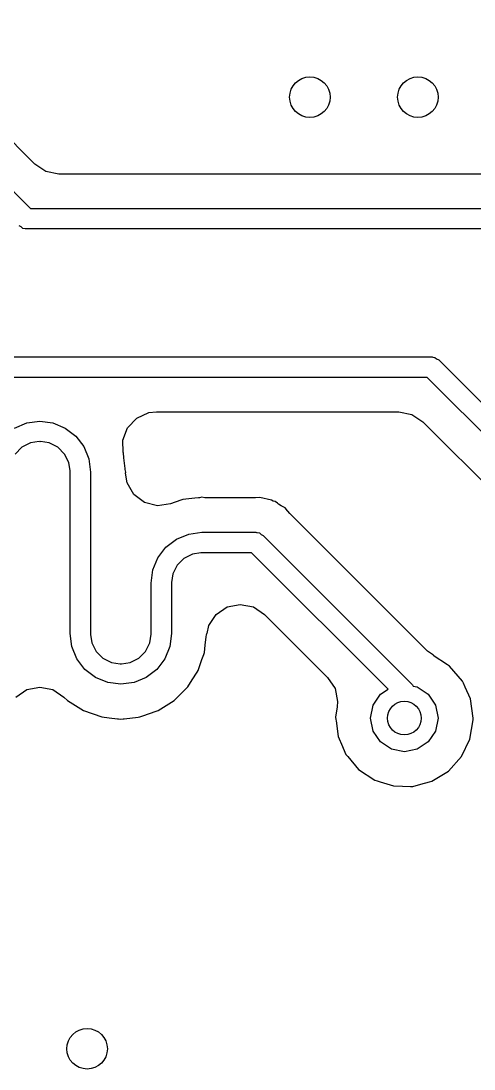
# Model space of a CAD drawing. Extents: x 0.99 to 4.24, y -7.27 to -4.02.
# Drawn here: x 2.7032 to 2.8353, y -4.8976 to -4.5919 of the extents above; entities that cross this region are included whole.
import ezdxf

# ---------------------------------------------------------------- set-up
doc = ezdxf.new("R2010")
doc.units = 0
doc.header["$MEASUREMENT"] = 0
doc.layers.add('BLACK', color=7, linetype='CONTINUOUS')

msp = doc.modelspace()

# ---------------------------------------------------------------- linework, layer by layer
at = {"layer": 'BLACK', "linetype": 'CONTINUOUS'}
for p, q in [((2.62505, -4.56569), (2.70597, -4.64661)), ((2.7072, -4.63367), (2.63798, -4.56445)), ((2.71043, -4.63583), (2.7072, -4.63367)), ((2.71424, -4.63659), (2.71043, -4.63583)), ((2.83758, -4.63659), (2.71424, -4.63659)), ((2.70597, -4.64661), (2.83858, -4.64661)), ((2.7032, -4.652), (2.7026, -4.65173)), ((2.7037, -4.65243), (2.7032, -4.652)), ((2.70434, -4.65254), (2.7037, -4.65243)), ((2.70446, -4.65259), (2.70434, -4.65254)), ((2.70454, -4.65257), (2.70446, -4.65259)), ((2.70472, -4.65261), (2.70454, -4.65257)), ((2.83734, -4.65261), (2.70472, -4.65261)), ((2.68234, -4.68991), (2.82283, -4.68991)), ((2.82283, -4.68991), (2.82302, -4.68995)), ((2.82302, -4.68995), (2.8231, -4.68992)), ((2.8231, -4.68992), (2.82322, -4.68998)), ((2.82322, -4.68998), (2.82386, -4.69009)), ((2.82386, -4.69009), (2.82436, -4.69052)), ((2.82436, -4.69052), (2.82496, -4.69079)), ((2.82496, -4.69079), (2.87811, -4.74394)), ((2.82159, -4.69591), (2.6811, -4.69591)), ((2.87298, -4.74731), (2.82159, -4.69591)), ((2.73694, -4.70777), (2.74049, -4.70618)), ((2.74049, -4.70618), (2.74271, -4.70593)), ((2.74271, -4.70593), (2.81332, -4.70593)), ((2.81332, -4.70593), (2.81713, -4.70669)), ((2.81713, -4.70669), (2.82036, -4.70885)), ((2.70126, -4.71068), (2.70483, -4.7092)), ((2.70483, -4.7092), (2.70866, -4.70869)), ((2.70866, -4.70869), (2.70866, -4.70869)), ((2.70866, -4.70869), (2.71249, -4.7092)), ((2.71249, -4.7092), (2.71607, -4.71068)), ((2.71607, -4.71068), (2.71913, -4.71303)), ((2.73289, -4.71422), (2.73427, -4.71059)), ((2.73427, -4.71059), (2.73694, -4.70777)), ((2.82036, -4.70885), (2.86005, -4.74854)), ((2.71913, -4.71303), (2.72149, -4.7161)), ((2.70342, -4.71629), (2.70144, -4.71826)), ((2.7059, -4.71502), (2.70342, -4.71629)), ((2.70843, -4.71462), (2.7059, -4.71502)), ((2.70866, -4.71469), (2.70843, -4.71462)), ((2.70889, -4.71462), (2.70866, -4.71469)), ((2.71142, -4.71502), (2.70889, -4.71462)), ((2.7139, -4.71629), (2.71142, -4.71502)), ((2.71588, -4.71826), (2.7139, -4.71629)), ((2.72149, -4.7161), (2.72297, -4.71967)), ((2.73299, -4.71785), (2.73289, -4.71422)), ((2.71714, -4.72075), (2.71588, -4.71826)), ((2.72297, -4.71967), (2.72347, -4.7235)), ((2.73302, -4.71795), (2.73299, -4.71785)), ((2.73318, -4.71937), (2.73302, -4.71795)), ((2.73353, -4.72249), (2.73318, -4.71937)), ((2.71753, -4.72318), (2.71714, -4.72075)), ((2.73354, -4.72255), (2.73353, -4.72249)), ((2.73354, -4.72256), (2.73354, -4.72255)), ((2.73357, -4.7228), (2.73354, -4.72256)), ((2.73369, -4.72351), (2.73357, -4.7228)), ((2.71747, -4.7235), (2.71753, -4.72318)), ((2.71747, -4.72351), (2.71747, -4.7235)), ((2.71747, -4.77059), (2.71747, -4.72351)), ((2.71747, -4.72351), (2.71747, -4.72351)), ((2.71747, -4.72351), (2.71747, -4.72351)), ((2.72347, -4.7235), (2.72347, -4.7235)), ((2.72347, -4.7235), (2.72347, -4.72351)), ((2.72347, -4.72351), (2.72347, -4.77059)), ((2.73363, -4.72388), (2.73369, -4.72351)), ((2.7341, -4.72668), (2.73363, -4.72388)), ((2.73608, -4.73002), (2.7341, -4.72668)), ((2.73918, -4.73236), (2.73608, -4.73002)), ((2.74982, -4.73173), (2.74679, -4.73279)), ((2.75035, -4.73154), (2.74982, -4.73173)), ((2.74982, -4.73173), (2.74982, -4.73173)), ((2.75385, -4.73115), (2.75035, -4.73154)), ((2.75491, -4.73103), (2.75385, -4.73115)), ((2.75494, -4.73103), (2.75491, -4.73103)), ((2.75495, -4.73103), (2.75494, -4.73103)), ((2.75522, -4.731), (2.75495, -4.73103)), ((2.75591, -4.73087), (2.75522, -4.731)), ((2.75676, -4.73103), (2.75591, -4.73087)), ((2.75735, -4.73103), (2.75676, -4.73103)), ((2.75792, -4.73107), (2.75735, -4.73103)), ((2.77065, -4.73107), (2.75792, -4.73107)), ((2.77152, -4.73104), (2.77065, -4.73107)), ((2.77281, -4.73092), (2.77152, -4.73104)), ((2.77405, -4.73126), (2.77281, -4.73092)), ((2.7749, -4.73145), (2.77405, -4.73126)), ((2.77618, -4.73167), (2.7749, -4.73145)), ((2.77668, -4.73196), (2.77618, -4.73167)), ((2.77724, -4.73211), (2.77668, -4.73196)), ((2.77795, -4.73261), (2.77724, -4.73211)), ((2.74294, -4.73333), (2.73918, -4.73236)), ((2.74679, -4.73279), (2.74294, -4.73333)), ((2.7783, -4.73285), (2.77795, -4.73261)), ((2.77795, -4.73261), (2.77795, -4.73261)), ((2.77903, -4.73332), (2.7783, -4.73285)), ((2.78015, -4.73397), (2.77903, -4.73332)), ((2.78091, -4.73487), (2.78015, -4.73397)), ((2.78098, -4.73496), (2.78091, -4.73487)), ((2.78157, -4.7356), (2.78098, -4.73496)), ((2.82169, -4.77571), (2.78157, -4.7356)), ((2.75207, -4.7416), (2.75591, -4.74109)), ((2.75591, -4.74109), (2.77165, -4.74109)), ((2.77165, -4.74109), (2.77184, -4.74113)), ((2.77184, -4.74113), (2.77192, -4.74111)), ((2.77192, -4.74111), (2.77203, -4.74116)), ((2.77203, -4.74116), (2.77268, -4.74128)), ((2.77268, -4.74128), (2.77318, -4.7417)), ((2.74543, -4.74543), (2.7485, -4.74308)), ((2.7485, -4.74308), (2.75207, -4.7416)), ((2.77318, -4.7417), (2.77377, -4.74197)), ((2.77377, -4.74197), (2.81708, -4.78528)), ((2.74308, -4.7485), (2.74543, -4.74543)), ((2.75315, -4.74742), (2.75066, -4.74869)), ((2.75558, -4.74704), (2.75315, -4.74742)), ((2.75591, -4.74709), (2.75558, -4.74704)), ((2.77041, -4.74709), (2.75591, -4.74709)), ((2.81018, -4.78686), (2.77041, -4.74709)), ((2.7416, -4.75207), (2.74308, -4.7485)), ((2.75066, -4.74869), (2.74869, -4.75066)), ((2.74109, -4.75591), (2.7416, -4.75207)), ((2.74742, -4.75315), (2.74702, -4.75568)), ((2.74869, -4.75066), (2.74742, -4.75315)), ((2.74109, -4.77059), (2.74109, -4.75591)), ((2.74702, -4.75568), (2.74709, -4.75591)), ((2.74709, -4.75591), (2.74709, -4.77059)), ((2.76331, -4.76286), (2.76712, -4.7621)), ((2.76712, -4.7621), (2.77093, -4.76286)), ((2.75792, -4.76825), (2.76008, -4.76502)), ((2.76008, -4.76502), (2.76331, -4.76286)), ((2.77093, -4.76286), (2.77417, -4.76502)), ((2.77417, -4.76502), (2.79257, -4.78342)), ((2.75745, -4.77061), (2.75792, -4.76825)), ((2.71798, -4.77442), (2.71747, -4.77059)), ((2.71747, -4.77059), (2.71747, -4.77059)), ((2.72347, -4.77059), (2.72341, -4.77092)), ((2.72341, -4.77092), (2.7238, -4.77335)), ((2.72347, -4.77059), (2.72347, -4.77059)), ((2.72347, -4.77059), (2.72347, -4.77059)), ((2.72347, -4.77059), (2.72347, -4.77059)), ((2.74077, -4.77335), (2.74117, -4.77081)), ((2.74117, -4.77081), (2.74109, -4.77059)), ((2.74109, -4.77059), (2.74109, -4.77059)), ((2.74109, -4.77059), (2.74109, -4.77059)), ((2.74709, -4.77062), (2.74659, -4.77442)), ((2.74709, -4.77059), (2.74709, -4.77062)), ((2.75689, -4.77398), (2.75716, -4.77161)), ((2.75716, -4.77161), (2.75724, -4.77099)), ((2.75724, -4.77099), (2.75731, -4.77059)), ((2.75731, -4.77059), (2.75745, -4.77061)), ((2.71946, -4.778), (2.71798, -4.77442)), ((2.7238, -4.77335), (2.72507, -4.77583)), ((2.7395, -4.77583), (2.74077, -4.77335)), ((2.74659, -4.77442), (2.74511, -4.77799)), ((2.75664, -4.77615), (2.75689, -4.77398)), ((2.72181, -4.78106), (2.71946, -4.778)), ((2.72507, -4.77583), (2.72704, -4.77781)), ((2.72704, -4.77781), (2.72953, -4.77907)), ((2.73504, -4.77907), (2.73753, -4.77781)), ((2.73753, -4.77781), (2.7395, -4.77583)), ((2.74511, -4.77799), (2.74276, -4.78106)), ((2.75592, -4.77821), (2.75646, -4.77668)), ((2.75646, -4.77668), (2.75664, -4.77615)), ((2.75646, -4.77668), (2.75646, -4.77668)), ((2.82345, -4.77695), (2.82169, -4.77571)), ((2.82338, -4.77706), (2.82345, -4.77695)), ((2.82756, -4.77977), (2.82338, -4.77706)), ((2.72488, -4.78342), (2.72181, -4.78106)), ((2.72953, -4.77907), (2.73205, -4.77947)), ((2.73205, -4.77947), (2.73228, -4.7794)), ((2.73228, -4.7794), (2.73251, -4.77947)), ((2.73251, -4.77947), (2.73504, -4.77907)), ((2.74276, -4.78106), (2.73969, -4.78342)), ((2.7548, -4.78143), (2.75592, -4.77821)), ((2.82815, -4.78015), (2.82756, -4.77977)), ((2.82756, -4.77977), (2.82756, -4.77977)), ((2.83187, -4.78446), (2.82815, -4.78015)), ((2.72845, -4.7849), (2.72488, -4.78342)), ((2.73969, -4.78342), (2.73612, -4.7849)), ((2.75309, -4.78414), (2.7545, -4.7819)), ((2.7545, -4.7819), (2.7548, -4.78143)), ((2.7545, -4.7819), (2.7545, -4.7819)), ((2.79257, -4.78342), (2.79473, -4.78665)), ((2.70162, -4.78913), (2.70485, -4.78697)), ((2.70485, -4.78697), (2.70866, -4.78621)), ((2.70866, -4.78621), (2.71247, -4.78697)), ((2.71247, -4.78697), (2.7157, -4.78913)), ((2.73228, -4.7854), (2.72845, -4.7849)), ((2.73612, -4.7849), (2.73228, -4.7854)), ((2.73228, -4.7854), (2.73228, -4.7854)), ((2.74997, -4.78802), (2.75142, -4.78656)), ((2.75142, -4.78656), (2.75182, -4.78617)), ((2.75142, -4.78656), (2.75142, -4.78656)), ((2.75182, -4.78617), (2.75309, -4.78414)), ((2.79473, -4.78665), (2.79549, -4.79047)), ((2.808, -4.78832), (2.81018, -4.78686)), ((2.81708, -4.78528), (2.81719, -4.78543)), ((2.81719, -4.78543), (2.81726, -4.78547)), ((2.81726, -4.78547), (2.8173, -4.7856)), ((2.8173, -4.7856), (2.81755, -4.78595)), ((2.81755, -4.78595), (2.81873, -4.78618)), ((2.81873, -4.78618), (2.82192, -4.78832)), ((2.83216, -4.78511), (2.83187, -4.78446)), ((2.83266, -4.78621), (2.83216, -4.78511)), ((2.83216, -4.78511), (2.83216, -4.78511)), ((2.83422, -4.78964), (2.83266, -4.78621)), ((2.7157, -4.78913), (2.7167, -4.79013)), ((2.7167, -4.79013), (2.72144, -4.7931)), ((2.74313, -4.7931), (2.74786, -4.79012)), ((2.74786, -4.79012), (2.74997, -4.78802)), ((2.80587, -4.79151), (2.808, -4.78832)), ((2.82192, -4.78832), (2.82405, -4.79151)), ((2.83503, -4.79528), (2.83422, -4.78964)), ((2.72144, -4.7931), (2.72672, -4.79495)), ((2.7387, -4.79465), (2.7426, -4.79329)), ((2.7426, -4.79329), (2.74313, -4.7931)), ((2.7426, -4.79329), (2.7426, -4.79329)), ((2.79537, -4.792), (2.7949, -4.79503)), ((2.79549, -4.79047), (2.79537, -4.792)), ((2.80512, -4.79528), (2.80587, -4.79151)), ((2.82405, -4.79151), (2.8248, -4.79528)), ((2.72672, -4.79495), (2.72884, -4.79519)), ((2.72884, -4.79519), (2.73131, -4.79547)), ((2.73131, -4.79547), (2.73131, -4.79547)), ((2.73131, -4.79547), (2.73132, -4.79547)), ((2.73132, -4.79547), (2.73162, -4.7955)), ((2.73162, -4.7955), (2.73228, -4.79562)), ((2.73228, -4.79562), (2.73297, -4.7955)), ((2.73297, -4.7955), (2.73324, -4.79547)), ((2.73324, -4.79547), (2.73325, -4.79547)), ((2.73325, -4.79547), (2.73328, -4.79546)), ((2.73328, -4.79546), (2.73729, -4.79501)), ((2.73729, -4.79501), (2.73784, -4.79495)), ((2.73729, -4.79501), (2.73729, -4.79501)), ((2.73784, -4.79495), (2.7387, -4.79465)), ((2.7949, -4.79503), (2.79499, -4.79573)), ((2.79499, -4.79573), (2.79499, -4.79573)), ((2.79499, -4.79573), (2.79503, -4.79604)), ((2.79503, -4.79604), (2.79563, -4.80067)), ((2.80587, -4.79904), (2.80512, -4.79528)), ((2.8248, -4.79528), (2.82405, -4.79904)), ((2.83408, -4.80138), (2.83502, -4.79577)), ((2.83502, -4.79577), (2.83503, -4.79528)), ((2.808, -4.80224), (2.80587, -4.79904)), ((2.82405, -4.79904), (2.82192, -4.80224)), ((2.79563, -4.80067), (2.79592, -4.80132)), ((2.79592, -4.80132), (2.79592, -4.80132)), ((2.79592, -4.80132), (2.79659, -4.80285)), ((2.81119, -4.80437), (2.808, -4.80224)), ((2.82192, -4.80224), (2.81873, -4.80437)), ((2.8316, -4.8065), (2.83408, -4.80138)), ((2.79659, -4.80285), (2.79792, -4.80588)), ((2.81496, -4.80512), (2.81119, -4.80437)), ((2.81873, -4.80437), (2.81496, -4.80512)), ((2.79792, -4.80588), (2.79838, -4.80642)), ((2.79838, -4.80642), (2.79838, -4.80642)), ((2.79838, -4.80642), (2.79842, -4.80647)), ((2.79842, -4.80647), (2.80159, -4.81023)), ((2.82778, -4.81071), (2.8316, -4.8065)), ((2.80159, -4.81023), (2.80632, -4.81339)), ((2.82293, -4.81369), (2.82778, -4.81071)), ((2.80632, -4.81339), (2.807, -4.8136)), ((2.807, -4.8136), (2.807, -4.8136)), ((2.807, -4.8136), (2.80789, -4.81388)), ((2.80789, -4.81388), (2.81175, -4.81508)), ((2.81744, -4.81519), (2.81975, -4.81456)), ((2.81975, -4.81456), (2.82225, -4.81388)), ((2.82225, -4.81388), (2.82293, -4.81369)), ((2.82225, -4.81388), (2.82225, -4.81388)), ((2.81175, -4.81508), (2.81445, -4.81513)), ((2.81445, -4.81513), (2.81673, -4.81518)), ((2.81673, -4.81518), (2.81673, -4.81518)), ((2.81673, -4.81518), (2.81744, -4.81519))]:
    msp.add_line(p, q, dxfattribs=at)
at = {"layer": 'BLACK'}
for centre, radius in [((2.7874, -4.61417), 0.00591), ((2.8189, -4.61417), 0.00591), ((2.81496, -4.79528), 0.00492), ((2.72244, -4.89173), 0.00591)]:
    msp.add_circle(centre, radius, dxfattribs=at)

doc.saveas('drawing.dxf')
